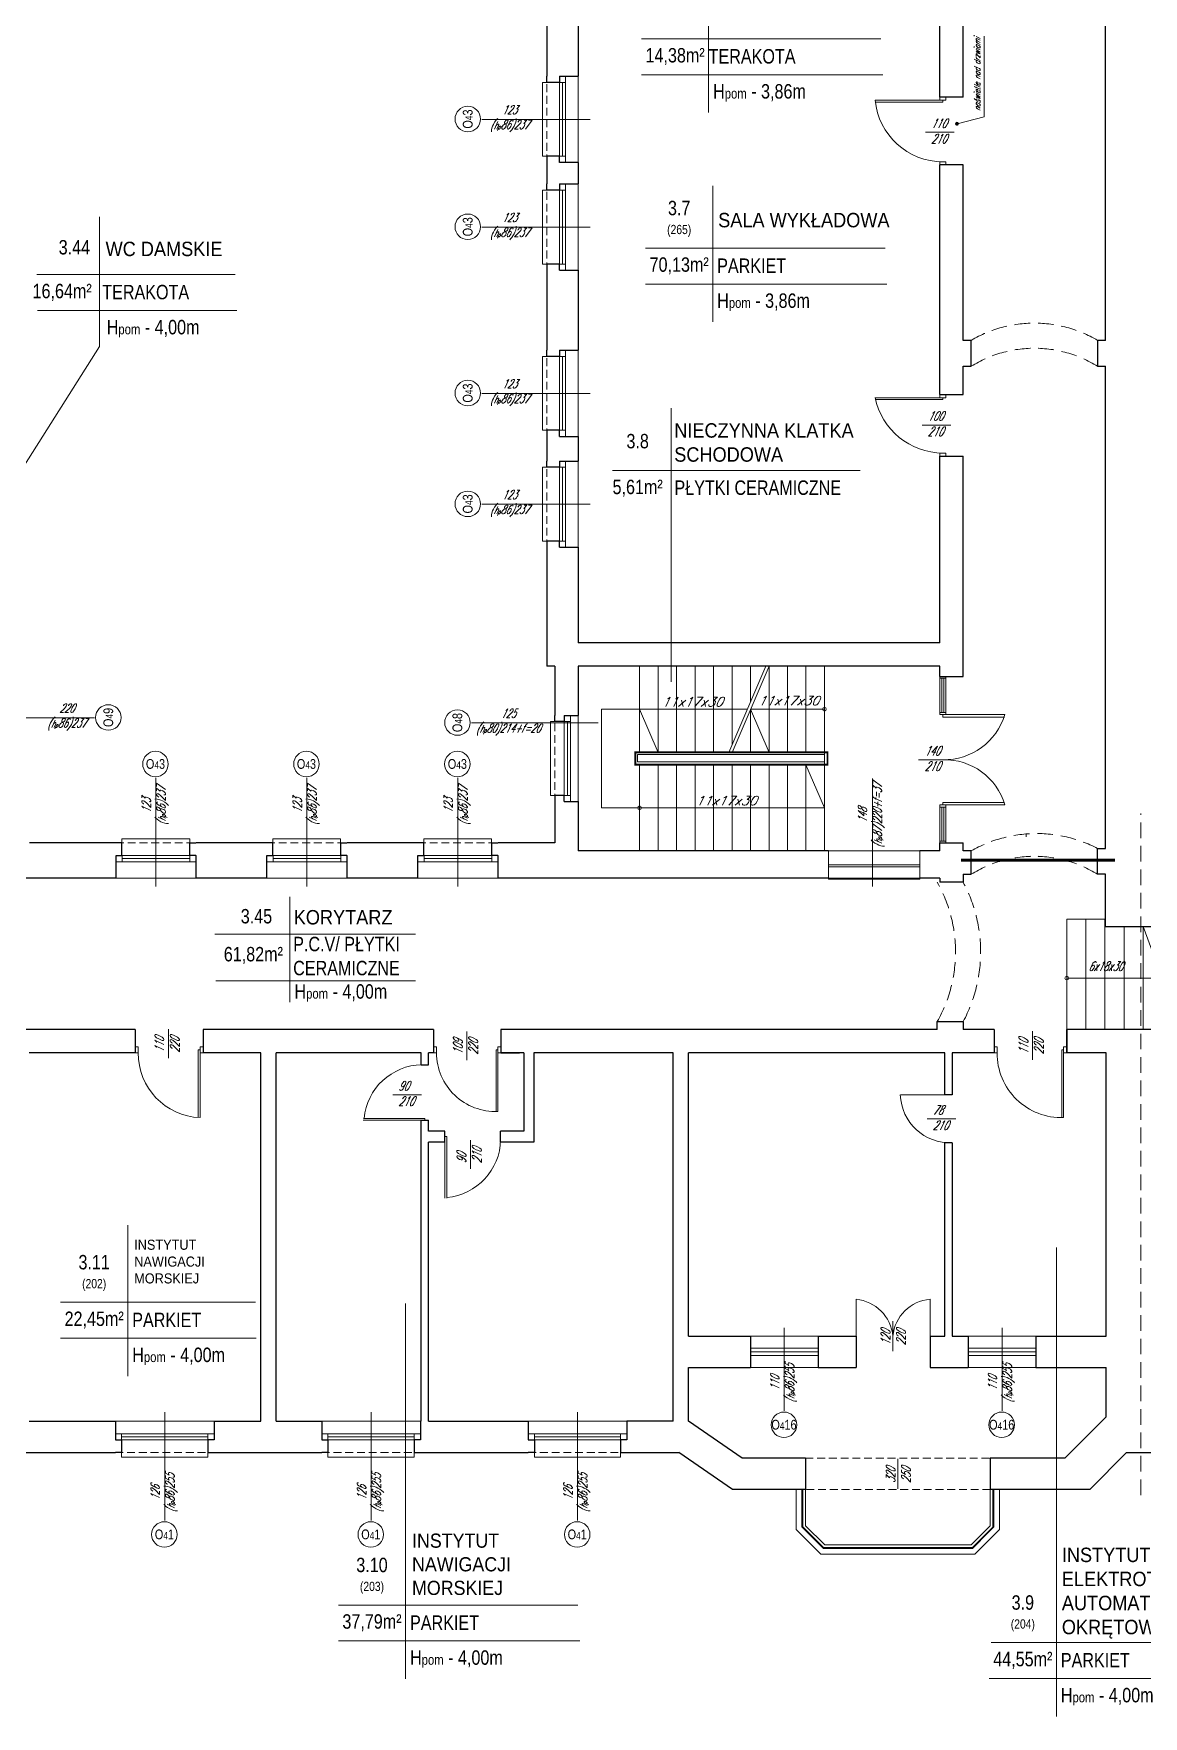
# Model space of a CAD drawing. Header units: millimetres. Extents: x -18485 to 40303, y -22087 to 35064.
# Drawn here: x 5818 to 7619, y -3193 to -460 of the extents above; entities that cross this region are included whole.
import ezdxf

# ---------------------------------------------------------------- set-up
doc = ezdxf.new("R2010")
doc.units = ezdxf.units.MM
doc.linetypes.add('ACAD_ISO12W100', pattern=[21, 12, -3, 0, -3, 0, -3])
doc.linetypes.add('DASHED', pattern=[19.05, 12.7, -6.35])
for name, color, linetype, lineweight in [('01 parter - ściany', 2, 'Continuous', 25), ('03-01_okna', 5, 'Continuous', 15), ('03-02_schody', 6, 'Continuous', 5), ('03_drzwi', 1, 'Continuous', 0), ('04-1_widok', 251, 'Continuous', 5), ('04-2_nad', 251, 'DASHED', 5), ('05-03_opis', 10, 'Continuous', 5)]:
    doc.layers.add(name, color=color, linetype=linetype, lineweight=lineweight)
doc.styles.add('ariel', font='arial.ttf', dxfattribs={"width": 0.8})
doc.styles.add('ariel_wym', font='simplex.shx', dxfattribs={"width": 0.65, "oblique": 25})

msp = doc.modelspace()

# ---------------------------------------------------------------- hatches: boundary and pattern name
at = {"layer": '03_drzwi'}
msp.add_hatch(color=256, dxfattribs=at).paths.add_polyline_path([(7319.9, -606.5, 1), (7313.7, -606.5, 1)])

# ---------------------------------------------------------------- linework, layer by layer
at = {"layer": '01 parter - ściany'}
for p, q in [((7557.9, -958.4), (7557.9, 0.5)), ((7326.9, -563.4), (7326.9, -203.4)), ((7288.9, -563.4), (7288.9, -253.4)), ((6650.9, -409.4), (6650.9, -529.4)), ((6701.9, -409.4), (6701.9, -513.4)), ((6701.9, -513.4), (6701.9, -529.4)), ((6671.4, -529.4), (6701.9, -529.4)), ((7326.9, -563.4), (7288.9, -563.4)), ((6650.9, -669.4), (6650.9, -704.4)), ((6701.9, -669.4), (6671.4, -669.4)), ((6701.9, -669.4), (6701.9, -704.4)), ((7288.9, -1046.4), (7288.9, -673.4)), ((7326.9, -673.4), (7288.9, -673.4)), ((7326.9, -958.4), (7326.9, -673.4)), ((6671.4, -704.4), (6701.9, -704.4)), ((6650.9, -844.4), (6650.9, -974.4)), ((6671.4, -844.4), (6701.9, -844.4)), ((6701.9, -844.4), (6701.9, -974.4)), ((6671.4, -974.4), (6701.9, -974.4)), ((7339.9, -958.4), (7326.9, -958.4)), ((7339.9, -1000.4), (7339.9, -958.4)), ((7557.9, -958.4), (7544.9, -958.4)), ((7544.9, -958.4), (7544.9, -1000.4)), ((7326.9, -1046.4), (7326.9, -1000.4)), ((7326.9, -1000.4), (7339.9, -1000.4)), ((7544.9, -1000.4), (7557.9, -1000.4)), ((7557.9, -1783.4), (7557.9, -1000.4)), ((7288.9, -1046.4), (7326.9, -1046.4)), ((6650.9, -1114.4), (6650.9, -1154.4)), ((6671.4, -1114.4), (6701.9, -1114.4)), ((6701.9, -1114.4), (6701.9, -1154.4)), ((7288.9, -1449.4), (7288.9, -1146.4)), ((7288.9, -1146.4), (7326.9, -1146.4)), ((7326.9, -1504.4), (7326.9, -1146.4)), ((6671.4, -1154.4), (6701.9, -1154.4)), ((6650.9, -1294.4), (6650.9, -1449.4)), ((6671.4, -1294.4), (6701.9, -1294.4)), ((6701.9, -1294.4), (6701.9, -1449.4)), ((6650.9, -1449.4), (6650.9, -1487.4)), ((7288.9, -1449.4), (6701.9, -1449.4)), ((6663.9, -1487.4), (6650.9, -1487.4)), ((6663.9, -1487.4), (6663.9, -1567.4)), ((7288.9, -1487.4), (6701.9, -1487.4)), ((6701.9, -1487.4), (6701.9, -1567.4)), ((7288.9, -1504.4), (7288.9, -1487.4)), ((7288.9, -1504.4), (7326.9, -1504.4)), ((7288.9, -1504.4), (7298.9, -1504.4)), ((6679.4, -1567.4), (6701.9, -1567.4)), ((6663.9, -1707.4), (6663.9, -1774.4)), ((6679.4, -1707.4), (6701.9, -1707.4)), ((6701.9, -1707.4), (6701.9, -1787.4)), ((5951.9, -1774.4), (5811.3, -1774.4)), ((6196.9, -1774.4), (6081.9, -1774.4)), ((6441.9, -1774.4), (6326.9, -1774.4)), ((6663.9, -1774.4), (6571.9, -1774.4)), ((7288.9, -1787.4), (7288.9, -1774.4)), ((7288.9, -1774.4), (7326.9, -1774.4)), ((7326.9, -1787.4), (7326.9, -1774.4)), ((5951.9, -1831.4), (5951.9, -1794.9)), ((6081.9, -1825.4), (6081.9, -1794.9)), ((6081.9, -1825.4), (6081.9, -1794.9)), ((6081.9, -1831.4), (6081.9, -1794.9)), ((6196.9, -1831.4), (6196.9, -1794.9)), ((6326.9, -1825.4), (6326.9, -1794.9)), ((6326.9, -1831.4), (6326.9, -1794.9)), ((6441.9, -1831.4), (6441.9, -1794.9)), ((6571.9, -1831.4), (6571.9, -1794.9)), ((7108.5, -1787.4), (6701.9, -1787.4)), ((7288.9, -1787.4), (7256.6, -1787.4)), ((7339.9, -1787.4), (7326.9, -1787.4)), ((7339.9, -1825.4), (7339.9, -1787.4)), ((7544.9, -1825.4), (7544.9, -1783.4)), ((7544.9, -1783.4), (7557.9, -1783.4)), ((7326.9, -1825.4), (7339.9, -1825.4)), ((7326.9, -1825.4), (7326.9, -1838.4)), ((7557.9, -1825.4), (7544.9, -1825.4)), ((7557.9, -1910.4), (7557.9, -1825.4)), ((5951.9, -1831.4), (5760.2, -1831.4)), ((6196.9, -1831.4), (6081.9, -1831.4)), ((6441.9, -1831.4), (6326.9, -1831.4)), ((6701.8, -1831.4), (6571.9, -1831.4)), ((7108.5, -1831.4), (6701.8, -1831.4)), ((7288.9, -1831.4), (7256.6, -1831.4)), ((7288.9, -1831.4), (7288.9, -1838.4)), ((7326.9, -1838.4), (7288.9, -1838.4)), ((7557.9, -1910.4), (7665.9, -1910.4)), ((7284.9, -2077.4), (7284.9, -2064.4)), ((7284.9, -2064.4), (7326.9, -2064.4)), ((7326.9, -2064.4), (7326.9, -2077.4)), ((5982.8, -2077.4), (5709.2, -2077.4)), ((5982.8, -2077.4), (5982.8, -2115.4)), ((6467.1, -2077.4), (6093.3, -2077.4)), ((6093.3, -2077.4), (6093.3, -2115.4)), ((6467.1, -2077.4), (6467.1, -2115.4)), ((7284.9, -2077.4), (6576.7, -2077.4)), ((6576.7, -2077.4), (6576.7, -2115.4)), ((7376.9, -2077.4), (7326.9, -2077.4)), ((7376.9, -2077.4), (7376.9, -2115.4)), ((7618.9, -2077.4), (7494.9, -2077.4)), ((7494.9, -2077.4), (7494.9, -2115.4)), ((7665.9, -2077.4), (7494.9, -2077.4)), ((7494.9, -2115.4), (7494.9, -2077.4)), ((5982.8, -2115.4), (5810.9, -2115.4)), ((6186.9, -2115.4), (6093.3, -2115.4)), ((6186.9, -2713.4), (6186.9, -2115.1)), ((6446.9, -2115.4), (6211.9, -2115.4)), ((6211.9, -2713.4), (6211.9, -2115.4)), ((6446.9, -2134.7), (6446.9, -2115.4)), ((6467.1, -2115.4), (6458.9, -2115.4)), ((6458.9, -2134.7), (6458.9, -2115.4)), ((6613.9, -2115.4), (6576.7, -2115.4)), ((6576.7, -2115.4), (6606.7, -2115.4)), ((6613.9, -2115.4), (6613.9, -2242.4)), ((6855.9, -2115.4), (6629.8, -2115.4)), ((6629.8, -2115.4), (6629.8, -2260.4)), ((6855.9, -2713.4), (6855.9, -2115.4)), ((6880.9, -2575.4), (6880.9, -2115.4)), ((7296.9, -2115.4), (6880.9, -2115.4)), ((7296.9, -2183.4), (7296.9, -2115.4)), ((7376.9, -2115.4), (7308.9, -2115.4)), ((7308.9, -2115.4), (7308.9, -2183.4)), ((7558.9, -2115.4), (7494.9, -2115.4)), ((7558.9, -2115.4), (7494.9, -2115.4)), ((7558.9, -2575.4), (7558.9, -2115.4)), ((6446.9, -2134.7), (6458.9, -2134.7)), ((7308.9, -2183.4), (7296.9, -2183.4)), ((6446.9, -2713.4), (6446.9, -2224.9)), ((6446.9, -2224.9), (6458.9, -2224.9)), ((6458.9, -2242.4), (6458.9, -2224.9)), ((6485.8, -2242.4), (6458.9, -2242.4)), ((6458.9, -2713.4), (6458.9, -2260.4)), ((6485.8, -2260.4), (6458.9, -2260.4)), ((6485.8, -2260.4), (6485.8, -2242.4)), ((6613.9, -2242.4), (6575.8, -2242.4)), ((6575.8, -2260.4), (6575.8, -2242.4)), ((6629.8, -2260.4), (6575.8, -2260.4)), ((7296.9, -2575.4), (7296.9, -2261.4)), ((7308.9, -2261.4), (7296.9, -2261.4)), ((7308.9, -2261.4), (7308.9, -2575.4)), ((6880.9, -2575.4), (6981.5, -2575.4)), ((6981.5, -2575.4), (6981.5, -2626.4)), ((7091.5, -2575.4), (7153.2, -2575.4)), ((7091.5, -2575.4), (7091.5, -2626.4)), ((7153.2, -2575.4), (7153.2, -2626.4)), ((7273.2, -2575.4), (7296.9, -2575.4)), ((7273.2, -2575.4), (7273.2, -2626.4)), ((7308.9, -2575.4), (7334.9, -2575.4)), ((7334.9, -2575.4), (7334.9, -2626.4)), ((7444.9, -2575.4), (7558.9, -2575.4)), ((7444.9, -2575.4), (7444.9, -2626.4)), ((6880.9, -2713.4), (6880.9, -2626.4)), ((6880.9, -2626.4), (6981.5, -2626.4)), ((7091.5, -2626.4), (7153.2, -2626.4)), ((7273.2, -2626.4), (7334.9, -2626.4)), ((7444.9, -2626.4), (7558.9, -2626.4)), ((7558.9, -2706.6), (7558.9, -2626.4)), ((5810.9, -2713.4), (5950.9, -2713.4)), ((5950.9, -2713.4), (5950.9, -2743.9)), ((6110.9, -2713.4), (6186.9, -2713.4)), ((6110.9, -2713.4), (6110.9, -2743.9)), ((6211.9, -2713.4), (6285.9, -2713.4)), ((6285.9, -2713.4), (6285.9, -2743.9)), ((6445.9, -2713.4), (6446.9, -2713.4)), ((6445.9, -2713.4), (6445.9, -2743.9)), ((6458.9, -2713.4), (6620.9, -2713.4)), ((6620.9, -2713.4), (6620.9, -2743.9)), ((6855.9, -2713.4), (6780.9, -2713.4)), ((6780.9, -2713.4), (6780.9, -2743.9)), ((6968.1, -2773.4), (6880.9, -2713.4)), ((7492.1, -2773.4), (7558.9, -2706.6)), ((5950.9, -2743.9), (5960.9, -2743.9)), ((5960.9, -2743.9), (5960.9, -2764.4)), ((6110.9, -2743.9), (6100.9, -2743.9)), ((6100.9, -2743.9), (6100.9, -2764.4)), ((6285.9, -2743.9), (6295.9, -2743.9)), ((6295.9, -2743.9), (6295.9, -2764.4)), ((6445.9, -2743.9), (6435.9, -2743.9)), ((6435.9, -2743.9), (6435.9, -2764.4)), ((6620.9, -2743.9), (6630.9, -2743.9)), ((6630.9, -2743.9), (6630.9, -2764.4)), ((6780.9, -2743.9), (6770.9, -2743.9)), ((6770.9, -2743.9), (6770.9, -2764.4)), ((5775.9, -2764.4), (5950.9, -2764.4)), ((5960.9, -2764.4), (5950.9, -2764.4)), ((6100.9, -2764.4), (6110.9, -2764.4)), ((6110.9, -2764.4), (6285.9, -2764.4)), ((6295.9, -2764.4), (6285.9, -2764.4)), ((6435.9, -2764.4), (6445.9, -2764.4)), ((6445.9, -2764.4), (6620.9, -2764.4)), ((6630.9, -2764.4), (6620.9, -2764.4)), ((6770.9, -2764.4), (6780.9, -2764.4)), ((6780.9, -2764.4), (6865.1, -2764.4)), ((6952.3, -2824.4), (6865.1, -2764.4)), ((7070.9, -2773.4), (6968.1, -2773.4)), ((7070.9, -2773.4), (7070.9, -2824.4)), ((7492.1, -2773.4), (7370.9, -2773.4)), ((7370.9, -2773.4), (7370.9, -2824.4)), ((7532.2, -2824.4), (7592.2, -2764.4)), ((7592.2, -2764.4), (7657.7, -2764.4)), ((7070.9, -2824.4), (6952.3, -2824.4)), ((7532.2, -2824.4), (7370.9, -2824.4))]:
    msp.add_line(p, q, dxfattribs=at)
for points in [[(6671.4, -529.4), (6671.4, -539.4), (6650.9, -539.4), (6650.9, -529.4)], [(6671.4, -669.4), (6671.4, -659.4), (6650.9, -659.4), (6650.9, -669.4)], [(6671.4, -704.4), (6671.4, -714.4), (6650.9, -714.4), (6650.9, -704.4)], [(6671.4, -844.4), (6671.4, -834.4), (6650.9, -834.4), (6650.9, -844.4)], [(6671.4, -974.4), (6671.4, -984.4), (6650.9, -984.4), (6650.9, -974.4)], [(6671.4, -1114.4), (6671.4, -1104.4), (6650.9, -1104.4), (6650.9, -1114.4)], [(6671.4, -1154.4), (6671.4, -1164.4), (6650.9, -1164.4), (6650.9, -1154.4)], [(6671.4, -1294.4), (6671.4, -1284.4), (6650.9, -1284.4), (6650.9, -1294.4)], [(6679.4, -1567.4), (6679.4, -1577.4), (6663.9, -1577.4), (6663.9, -1567.4)], [(6679.4, -1707.4), (6679.4, -1697.4), (6663.9, -1697.4), (6663.9, -1707.4)], [(5951.9, -1794.9), (5961.5, -1794.9), (5961.5, -1774.4), (5951.9, -1774.4)], [(6081.5, -1794.9), (6071.9, -1794.9), (6071.9, -1774.4), (6081.5, -1774.4)], [(6196.9, -1794.9), (6206.5, -1794.9), (6206.5, -1774.4), (6196.9, -1774.4)], [(6326.5, -1794.9), (6316.9, -1794.9), (6316.9, -1774.4), (6326.5, -1774.4)], [(6441.9, -1794.9), (6451.5, -1794.9), (6451.5, -1774.4), (6441.9, -1774.4)], [(6571.5, -1794.9), (6561.9, -1794.9), (6561.9, -1774.4), (6571.5, -1774.4)]]:
    msp.add_lwpolyline(points, dxfattribs=at)
at = {"layer": '03-01_okna', "linetype": 'DASHED'}
for p, q in [((6650.9, -669.4), (6650.9, -529.4)), ((6650.9, -844.4), (6650.9, -704.4)), ((6650.9, -1114.4), (6650.9, -974.4)), ((6650.9, -1294.4), (6650.9, -1154.4)), ((6663.9, -1707.4), (6663.9, -1567.4)), ((5951.9, -1774.4), (6081.9, -1774.4)), ((6196.9, -1774.4), (6326.9, -1774.4)), ((6441.9, -1774.4), (6571.9, -1774.4)), ((5950.9, -2764.4), (6110.9, -2764.4)), ((6285.9, -2764.4), (6445.9, -2764.4)), ((6620.9, -2764.4), (6780.9, -2764.4))]:
    msp.add_line(p, q, dxfattribs=at)
at = {"layer": '03-01_okna', "linetype": 'Continuous', "lineweight": 0}
for p, q in [((6671.4, -669.4), (6671.4, -529.4)), ((6681.4, -539.4), (6671.4, -539.4)), ((6676.4, -659.4), (6676.4, -539.4)), ((6681.4, -669.4), (6681.4, -529.4)), ((6681.4, -529.4), (6681.4, -539.4)), ((6681.4, -659.4), (6671.4, -659.4)), ((6681.4, -669.4), (6681.4, -659.4)), ((6671.4, -844.4), (6671.4, -704.4)), ((6681.4, -844.4), (6681.4, -704.4)), ((6681.4, -704.4), (6681.4, -714.4)), ((6681.4, -714.4), (6671.4, -714.4)), ((6676.4, -834.4), (6676.4, -714.4)), ((6681.4, -834.4), (6671.4, -834.4)), ((6681.4, -844.4), (6681.4, -834.4)), ((6671.4, -1114.4), (6671.4, -974.4)), ((6681.4, -1114.4), (6681.4, -974.4)), ((6681.4, -974.4), (6681.4, -984.4)), ((6681.4, -984.4), (6671.4, -984.4)), ((6676.4, -1104.4), (6676.4, -984.4)), ((6681.4, -1104.4), (6671.4, -1104.4)), ((6681.4, -1114.4), (6681.4, -1104.4)), ((6671.4, -1294.4), (6671.4, -1154.4)), ((6681.4, -1164.4), (6671.4, -1164.4)), ((6676.4, -1284.4), (6676.4, -1164.4)), ((6681.4, -1294.4), (6681.4, -1154.4)), ((6681.4, -1154.4), (6681.4, -1164.4)), ((6681.4, -1284.4), (6671.4, -1284.4)), ((6681.4, -1294.4), (6681.4, -1284.4)), ((6679.4, -1707.4), (6679.4, -1567.4)), ((6689.4, -1577.4), (6679.4, -1577.4)), ((6684.4, -1697.4), (6684.4, -1577.4)), ((6689.4, -1707.4), (6689.4, -1567.4)), ((6689.4, -1567.4), (6689.4, -1577.4)), ((6689.4, -1697.4), (6679.4, -1697.4)), ((6689.4, -1707.4), (6689.4, -1697.4)), ((5951.9, -1794.9), (6081.9, -1794.9)), ((5961.9, -1804.9), (5961.9, -1794.9)), ((5961.9, -1799.9), (6071.9, -1799.9)), ((6071.9, -1804.9), (6071.9, -1794.9)), ((6196.9, -1794.9), (6326.9, -1794.9)), ((6206.9, -1804.9), (6206.9, -1794.9)), ((6206.9, -1799.9), (6316.9, -1799.9)), ((6316.9, -1804.9), (6316.9, -1794.9)), ((6441.9, -1794.9), (6571.9, -1794.9)), ((6451.9, -1804.9), (6451.9, -1794.9)), ((6451.9, -1799.9), (6561.9, -1799.9)), ((6561.9, -1804.9), (6561.9, -1794.9)), ((7108.5, -1833.5), (7108.5, -1787.4)), ((7256.6, -1833.5), (7256.6, -1787.4)), ((5951.9, -1804.9), (6081.9, -1804.9)), ((6196.9, -1804.9), (6326.9, -1804.9)), ((6441.9, -1804.9), (6571.9, -1804.9)), ((7108.5, -1809.8), (7256.6, -1809.8)), ((7108.5, -1831.4), (7108.5, -1817.4)), ((7108.7, -1813.4), (7256.6, -1813.4)), ((7256.6, -1831.4), (7256.6, -1817.4)), ((7108.4, -1833.5), (7256.6, -1833.5)), ((6981.5, -2575.4), (7091.5, -2575.4)), ((6981.5, -2594.9), (7091.5, -2594.9)), ((7334.9, -2575.4), (7444.9, -2575.4)), ((7334.9, -2594.9), (7444.9, -2594.9)), ((6981.5, -2600.9), (7091.5, -2600.9)), ((6981.5, -2606.9), (7091.5, -2606.9)), ((7334.9, -2600.9), (7444.9, -2600.9)), ((7334.9, -2606.9), (7444.9, -2606.9)), ((6981.5, -2626.4), (7091.5, -2626.4)), ((7334.9, -2626.4), (7444.9, -2626.4)), ((5950.9, -2733.9), (6110.9, -2733.9)), ((5950.9, -2743.9), (6110.9, -2743.9)), ((5960.9, -2733.9), (5960.9, -2743.9)), ((5960.9, -2738.9), (6100.9, -2738.9)), ((6100.9, -2733.9), (6100.9, -2743.9)), ((6285.9, -2733.9), (6445.9, -2733.9)), ((6285.9, -2743.9), (6445.9, -2743.9)), ((6295.9, -2733.9), (6295.9, -2743.9)), ((6295.9, -2738.9), (6435.9, -2738.9)), ((6435.9, -2733.9), (6435.9, -2743.9)), ((6620.9, -2733.9), (6780.9, -2733.9)), ((6620.9, -2743.9), (6780.9, -2743.9)), ((6630.9, -2733.9), (6630.9, -2743.9)), ((6630.9, -2738.9), (6770.9, -2738.9)), ((6770.9, -2733.9), (6770.9, -2743.9))]:
    msp.add_line(p, q, dxfattribs=at)
for points in [[(6650.9, -539.4), (6644.2, -539.4), (6644.2, -659.4), (6650.9, -659.4)], [(6650.9, -714.4), (6644.2, -714.4), (6644.2, -834.4), (6650.9, -834.4)], [(6650.9, -984.4), (6644.2, -984.4), (6644.2, -1104.4), (6650.9, -1104.4)], [(6650.9, -1164.4), (6644.2, -1164.4), (6644.2, -1284.4), (6650.9, -1284.4)], [(6663.9, -1577.4), (6657.2, -1577.4), (6657.2, -1697.4), (6663.9, -1697.4)], [(6071.4, -1774.4), (6071.4, -1767.6), (5961.5, -1767.6), (5961.5, -1774.4)], [(6316.4, -1774.4), (6316.4, -1767.6), (6206.5, -1767.6), (6206.5, -1774.4)], [(6561.4, -1774.4), (6561.4, -1767.6), (6451.5, -1767.6), (6451.5, -1774.4)], [(6100.9, -2764.4), (6100.9, -2772), (5960.9, -2772), (5960.9, -2764.4)], [(6435.9, -2764.4), (6435.9, -2772), (6295.9, -2772), (6295.9, -2764.4)], [(6770.9, -2764.4), (6770.9, -2772), (6630.9, -2772), (6630.9, -2764.4)]]:
    msp.add_lwpolyline(points, dxfattribs=at)
at = {"layer": '03-02_schody'}
for p, q in [((6801.7, -1627.4), (6801.7, -1487.4)), ((6831.7, -1487.4), (6831.7, -1627.4)), ((6861.7, -1487.4), (6861.7, -1627.4)), ((6891.7, -1487.4), (6891.7, -1627.4)), ((6921.7, -1487.4), (6921.7, -1627.4)), ((6946.3, -1627.4), (7006.3, -1487.4)), ((6951.7, -1487.4), (6951.7, -1614.7)), ((6951.7, -1627.4), (7011.7, -1487.4)), ((6981.7, -1487.4), (6981.7, -1544.7)), ((7011.7, -1487.4), (7011.7, -1627.4)), ((7041.7, -1487.4), (7041.7, -1627.4)), ((7071.7, -1487.4), (7071.7, -1627.4)), ((7101.7, -1487.4), (7101.7, -1627.4)), ((6739.6, -1557.4), (6976.3, -1557.4)), ((6739.6, -1557.4), (6739.6, -1717.4)), ((6801.7, -1557.4), (6831.7, -1627.4)), ((6981.7, -1557.4), (7101.7, -1557.4)), ((6981.7, -1557.4), (6981.7, -1627.4)), ((6981.7, -1557.4), (7011.7, -1627.4)), ((6798.1, -1630.9), (7101.7, -1630.9)), ((6798.1, -1630.9), (6798.1, -1642.9)), ((7101.7, -1647.4), (7101.7, -1627.4)), ((6798.1, -1642.9), (7101.7, -1642.9)), ((6801.7, -1647.4), (6801.7, -1787.4)), ((6831.7, -1647.4), (6831.7, -1787.4)), ((6861.7, -1647.4), (6861.7, -1787.4)), ((6891.7, -1647.4), (6891.7, -1787.4)), ((6921.7, -1647.4), (6921.7, -1787.4)), ((6951.7, -1647.4), (6951.7, -1787.4)), ((6981.7, -1647.4), (6981.7, -1787.4)), ((7011.7, -1647.4), (7011.7, -1787.4)), ((7041.7, -1647.4), (7041.7, -1787.4)), ((7071.7, -1647.4), (7071.7, -1787.4)), ((7101.7, -1717.4), (7071.7, -1647.4)), ((7101.7, -1647.4), (7101.7, -1787.4)), ((6739.6, -1717.4), (7101.7, -1717.4)), ((7556.9, -1898.4), (7494.9, -1898.4)), ((7494.9, -1898.4), (7494.9, -2115.4)), ((7525.9, -1898.4), (7525.9, -2077.4)), ((7556.9, -1898.4), (7556.9, -2077.4)), ((7556.9, -1910.4), (7618.9, -1910.4)), ((7587.9, -1910.4), (7587.9, -2077.4)), ((7618.9, -1910.4), (7618.9, -2077.4)), ((7649.9, -1993.9), (7618.9, -1910.4)), ((7649.9, -1993.9), (7494.9, -1993.9))]:
    msp.add_line(p, q, dxfattribs=at)
at = {"layer": '03-02_schody', "const_width": 3}
msp.add_lwpolyline([(7106.7, -1627.4), (6794.8, -1627.4), (6794.8, -1647.4), (7106.7, -1647.4)], close=True, dxfattribs=at)
at = {"layer": '03-02_schody'}
for centre in [(7101.7, -1557.4), (6801.7, -1717.4), (7494.9, -1993.9)]:
    msp.add_circle(centre, 3, dxfattribs=at)
at = {"layer": '03_drzwi'}
for p, q in [((7361, -595.5), (7361, -464.6)), ((7293.9, -568.4), (7183.9, -568.4)), ((7293.9, -571.4), (7184.2, -571.3)), ((7288.9, -568.4), (7288.9, -563.4)), ((7298.9, -568.4), (7288.9, -568.4)), ((7293.9, -571.4), (7293.9, -568.4)), ((7298.9, -563.4), (7298.9, -568.4)), ((7317.3, -606.8), (7361, -595.5)), ((7265.7, -620.5), (7312.3, -620.5)), ((7288.9, -673.4), (7288.9, -668.4)), ((7288.9, -668.4), (7298.9, -668.4)), ((7298.9, -668.4), (7298.9, -673.4)), ((7288.9, -1041.4), (7288.9, -1036.4)), ((7293.9, -1051.4), (7183.9, -1051.4)), ((7293.9, -1054.4), (7184.2, -1054.3)), ((7288.9, -1046.4), (7288.9, -1051.4)), ((7298.9, -1051.4), (7288.9, -1051.4)), ((7293.9, -1054.4), (7293.9, -1051.4)), ((7298.9, -1046.4), (7298.9, -1051.4)), ((7260.2, -1095.8), (7306.8, -1095.8)), ((7288.9, -1146.4), (7288.9, -1141.4)), ((7288.9, -1141.4), (7298.9, -1141.4)), ((7298.9, -1141.4), (7298.9, -1146.4)), ((7288.9, -1504.4), (7288.9, -1514.4)), ((7298.9, -1507.1), (7288.9, -1507.1)), ((7288.9, -1514.4), (7288.9, -1566)), ((7292.1, -1507.1), (7292.1, -1562.7)), ((7295.2, -1507.1), (7295.2, -1562.7)), ((7298.9, -1514.4), (7298.9, -1504.4)), ((7298.9, -1514.4), (7298.9, -1566)), ((7298.9, -1562.7), (7288.9, -1562.7)), ((7288.9, -1566), (7298.9, -1566)), ((7298.9, -1566), (7288.9, -1566)), ((7293.9, -1570), (7293.9, -1566)), ((7293.9, -1566), (7394.5, -1566)), ((7293.9, -1570), (7393.9, -1570)), ((7254.2, -1639.4), (7297.5, -1639.4)), ((7288.9, -1712.8), (7298.9, -1712.8)), ((7288.9, -1764.4), (7288.9, -1712.8)), ((7298.9, -1712.8), (7288.9, -1712.8)), ((7298.9, -1716.1), (7288.9, -1716.1)), ((7292.1, -1771.7), (7292.1, -1716.1)), ((7293.9, -1708.8), (7293.9, -1712.8)), ((7293.9, -1708.8), (7393.9, -1708.8)), ((7293.9, -1712.8), (7394.5, -1712.8)), ((7295.2, -1771.7), (7295.2, -1716.1)), ((7298.9, -1764.4), (7298.9, -1712.8)), ((7288.9, -1774.4), (7288.9, -1764.4)), ((7298.9, -1771.7), (7288.9, -1771.7)), ((7298.9, -1764.4), (7298.9, -1774.4)), ((7428.9, -1764.4), (7428.9, -1760.4)), ((7108.5, -1787.4), (7256.6, -1787.4)), ((7108.4, -1831.4), (7256.5, -1831.4)), ((6036.9, -2123.7), (6036.9, -2077.1)), ((6521.3, -2127.3), (6521.3, -2080.7)), ((7439.2, -2126.8), (7439.2, -2080.2)), ((5987.8, -2105.4), (5982.8, -2105.4)), ((5982.8, -2115.4), (5987.8, -2115.4)), ((5987.8, -2115.4), (5987.8, -2105.4)), ((6085.2, -2110.4), (6085.3, -2220.1)), ((6085.2, -2110.4), (6088.2, -2110.4)), ((6093.2, -2105.4), (6088.2, -2105.4)), ((6088.2, -2105.4), (6088.2, -2115.4)), ((6088.2, -2110.4), (6088.2, -2220.4)), ((6088.2, -2115.4), (6093.2, -2115.4)), ((6472.1, -2105.4), (6467.1, -2105.4)), ((6467.1, -2115.4), (6472.1, -2115.4)), ((6472.1, -2115.4), (6472.1, -2105.4)), ((6568.6, -2110.4), (6568.7, -2210.5)), ((6568.6, -2110.4), (6571.6, -2110.4)), ((6576.6, -2105.4), (6571.6, -2105.4)), ((6571.6, -2105.4), (6571.6, -2115.4)), ((6571.6, -2110.4), (6571.6, -2210.4)), ((6571.6, -2115.4), (6576.6, -2115.4)), ((7381.9, -2105.4), (7376.9, -2105.4)), ((7376.9, -2115.4), (7381.9, -2115.4)), ((7381.9, -2115.4), (7381.9, -2105.4)), ((7486.8, -2110.4), (7486.9, -2220.1)), ((7486.8, -2110.4), (7489.8, -2110.4)), ((7494.8, -2105.4), (7489.8, -2105.4)), ((7489.8, -2105.4), (7489.8, -2115.4)), ((7489.8, -2110.4), (7489.8, -2220.4)), ((7489.8, -2115.4), (7494.8, -2115.4)), ((6401.2, -2183.5), (6447.8, -2183.5)), ((7302.9, -2183.4), (7224.9, -2183.4)), ((6453.3, -2224.9), (6353.2, -2224.9)), ((6453.3, -2221.9), (6353.3, -2221.9)), ((6453.3, -2221.9), (6453.3, -2224.9)), ((7268.4, -2222.7), (7315, -2222.7)), ((6485.8, -2251.4), (6485.8, -2351.5)), ((6485.8, -2251.4), (6488.8, -2251.4)), ((6488.8, -2251.4), (6488.8, -2351.4)), ((6527.1, -2303.5), (6527.1, -2256.9)), ((7153.2, -2575.4), (7153.2, -2515.4)), ((7273.2, -2575.4), (7273.2, -2515.4)), ((7212.8, -2599.9), (7212.8, -2550.9)), ((7220.9, -2823.4), (7220.9, -2774.4))]:
    msp.add_line(p, q, dxfattribs=at)
for centre, radius, start, end in [((7294.1, -557.6), 110.7, 185.5697, 269.8829), ((7294.6, -1028.3), 113.1, 191.7736, 269.6476), ((7295.7, -1536.2), 103.2, 269.0158, 343.2028), ((7296.4, -1741.6), 102.3, 16.4059, 91.3755), ((6092.2, -2116.1), 104.4, 179.6245, 267.8096), ((6567.5, -2115.1), 95.4, 180.2006, 272.4502), ((7486.3, -2116.1), 104.4, 179.6174, 271.9434), ((6450, -2230.5), 95.9, 90.9951, 174.853), ((7305.9, -2180.4), 81.1, 182.1211, 272.1211), ((6480.2, -2254.7), 95.9, 275.147, 359.0049), ((7146.7, -2581.4), 66.3, 5.1908, 84.3879), ((7278.7, -2581.4), 66.2, 94.7796, 174.8023)]:
    msp.add_arc(centre, radius, start, end, dxfattribs=at)
at = {"layer": '04-1_widok'}
for p, q in [((6701.9, -669.4), (6701.9, -529.4)), ((6701.9, -844.4), (6701.9, -704.4)), ((6701.9, -1114.4), (6701.9, -974.4)), ((6701.9, -1294.4), (6701.9, -1154.4)), ((6701.9, -1707.4), (6701.9, -1567.4)), ((6081.8, -1831.4), (5951.8, -1831.4)), ((6326.8, -1831.4), (6196.8, -1831.4)), ((6571.8, -1831.4), (6441.8, -1831.4)), ((6110.9, -2713.4), (5950.9, -2713.4)), ((6445.9, -2713.4), (6285.9, -2713.4)), ((6780.9, -2713.4), (6620.9, -2713.4)), ((7055.9, -2824.4), (7055.9, -2889.4)), ((7070.9, -2824.4), (7070.9, -2883.2)), ((7370.9, -2824.4), (7370.9, -2883.2)), ((7385.9, -2824.4), (7385.9, -2889.4)), ((7055.9, -2889.4), (7095.9, -2929.4)), ((7070.9, -2883.2), (7102.1, -2914.4)), ((7370.9, -2883.2), (7339.7, -2914.4)), ((7385.9, -2889.4), (7345.9, -2929.4)), ((7102.1, -2914.4), (7339.7, -2914.4)), ((7095.9, -2929.4), (7345.9, -2929.4))]:
    msp.add_line(p, q, dxfattribs=at)
at = {"layer": '04-1_widok', "const_width": 3}
msp.add_lwpolyline([(7065.9, -2824.4), (7065.9, -2885.2), (7100.1, -2919.4), (7341.8, -2919.4), (7375.9, -2885.2), (7375.9, -2824.4)], dxfattribs=at)
at = {"layer": '04-2_nad'}
for p, q in [((7070.9, -2773.4), (7370.9, -2773.4)), ((7370.9, -2824.4), (7070.9, -2824.4))]:
    msp.add_line(p, q, dxfattribs=at)
at = {"layer": '04-2_nad', "ltscale": 2}
for centre, radius, start, end in [((7442.4, -1131.8), 201.5, 59.4194, 120.5806), ((7442.4, -1165.4), 194.3, 58.1521, 121.8479), ((7446.1, -1973.8), 214.6, 62.5745, 119.6612), ((7442.4, -1990.4), 194.3, 58.1521, 121.8479), ((7083.2, -1951.4), 231.2, 330.7396, 29.2604), ((7115.2, -1951.4), 240, 331.9121, 28.0879)]:
    msp.add_arc(centre, radius, start, end, dxfattribs=at)
at = {"layer": '05-03_opis'}
for p, q in [((6913.7, -180.2), (6913.7, -588.3)), ((6804.8, -468.6), (7193.4, -468.6)), ((6804.8, -526.9), (7196.6, -526.9)), ((6920.3, -707.4), (6920.3, -928.3)), ((5924.8, -757.6), (5924.8, -968.2)), ((6811.4, -808.5), (7200, -808.5)), ((5823.5, -851.5), (6145.2, -851.5)), ((6811.4, -866.9), (7203.1, -866.9)), ((5824.3, -909.9), (6148.1, -909.9)), ((5924.8, -968.2), (5673.5, -1366.2)), ((6853, -1068.5), (6853, -1512.9)), ((6757.5, -1169.6), (7159.6, -1169.6)), ((6234.2, -1861.9), (6234.2, -2033)), ((6112.5, -1922.6), (6438.2, -1922.6)), ((6113.6, -1998.2), (6438.2, -1998.2)), ((5970.9, -2395.1), (5970.9, -2640.1)), ((7478.1, -2431.5), (7478.1, -3192.8)), ((5862, -2520.4), (6178.4, -2520.4)), ((6421.8, -2522.1), (6421.8, -3131.8)), ((5862, -2578.7), (6179.5, -2578.7)), ((6312.9, -3012), (6701.4, -3012)), ((6312.9, -3070.4), (6704.6, -3070.4)), ((7372.3, -3073), (7757.8, -3073)), ((7369.2, -3131.4), (7760.9, -3131.4))]:
    msp.add_line(p, q, dxfattribs=at)
at = {"layer": '05-03_opis', "lineweight": 0}
for p, q in [((6721.6, -599.4), (6545.5, -599.4)), ((6721.6, -774.4), (6545.5, -774.4)), ((6721.6, -1044.4), (6545.5, -1044.4)), ((6721.6, -1224.4), (6545.5, -1224.4)), ((5740.7, -1571.2), (5916.7, -1571.2)), ((6734.6, -1579.5), (6528.7, -1579.5)), ((6016.4, -1845), (6016.4, -1669)), ((6261.4, -1845), (6261.4, -1669)), ((6506.4, -1845), (6506.4, -1669)), ((7179.8, -1845), (7179.8, -1669.7)), ((7036.5, -2561.7), (7036.5, -2696.6)), ((7389.9, -2561.7), (7389.9, -2696.6)), ((6030.9, -2698.7), (6030.9, -2874.7)), ((6365.9, -2698.7), (6365.9, -2874.7)), ((6700.9, -2698.7), (6700.9, -2874.7))]:
    msp.add_line(p, q, dxfattribs=at)
at = {"layer": '05-03_opis', "linetype": 'DASHED', "ltscale": 2}
msp.add_line((7615.1, -2833.5), (7615.1, -1726.5), dxfattribs=at)
at = {"layer": '05-03_opis', "linetype": 'ACAD_ISO12W100', "ltscale": 5, "const_width": 5}
msp.add_lwpolyline([(7323.1, -1802.6), (7573.4, -1802.6)], dxfattribs=at)
at = {"layer": '05-03_opis', "lineweight": 0}
for centre in [(6522.8, -598.9), (6522.8, -773.9), (6522.8, -1043.9), (6522.8, -1223.9), (5939.4, -1570.7), (6506, -1579), (6015.9, -1646.3), (6260.9, -1646.3), (6505.9, -1646.3), (7036, -2719.3), (7389.4, -2719.3), (6030.4, -2897.4), (6365.4, -2897.4), (6700.4, -2897.4)]:
    msp.add_circle(centre, 20.7, dxfattribs=at)

# ---------------------------------------------------------------- texts
at = {"layer": '03_drzwi', "rotation": 90, "style": 'ariel_wym'}
for s, insert, char_height, width, attachment_point in [('naświetle nad drzwiami', (7344.7, -585.9), 10, 131.796, 1), ('110\\P220', (6054.7, -2114.8), 15, 160.59, 7), ('109\\P220', (6539.2, -2118.4), 15, 160.59, 7), ('110\\P220', (7457.1, -2117.9), 15, 160.59, 7), ('90\\P210', (6545, -2294.6), 15, 160.59, 7), ('120\\P220', (7233.4, -2590.4), 15, 160.59, 7), ('320\\P250', (7241.6, -2813.9), 15, 160.59, 7)]:
    msp.add_mtext(s, dxfattribs=dict(at, insert=insert, char_height=char_height, width=width, attachment_point=attachment_point))
at = {"layer": '03_drzwi', "char_height": 15, "width": 160.59, "attachment_point": 7, "style": 'ariel_wym'}
for s, insert in [('110\\P210', (7274.6, -638.4)), ('100\\P210', (7269.1, -1113.7)), ('140\\P210', (7264.2, -1657.3)), ('90\\P210', (6410.1, -2201.4)), ('78\\P210', (7277.3, -2240.6))]:
    msp.add_mtext(s, dxfattribs=dict(at, insert=insert))
at = {"layer": '05-03_opis', "style": 'ariel'}
for s, insert, char_height, width, attachment_point in [('{\\fArial|b0|i0|c238|p34;14,38m²}', (6859.3, -497.5), 23.423, 108.913, 5), ('{\\fArial|b0|i0|c238|p34;TERAKOTA}', (6913.7, -497.2), 23.423, 322.789, 4), ('{\\fArial|b0|i0|c238|p34; H\\H0.7x;pom\\H1.429x; - 3,86m}', (6913.7, -556.4), 23.423, 322.789, 4), ('{\\fArial|b0|i0|c238|p34;3.7\\P\\H0.6404x;(265)}', (6865.9, -761), 23.423, 108.913, 5), ('\\W0.9;{\\fArial|b0|i0|c238|p34;SALA WYKŁADOWA}', (6929.2, -763.2), 23.423, 356.637, 4), ('{\\fArial|b0|i0|c238|p34;3.44}', (5884.3, -807.3), 23.423, 108.913, 5), ('\\W0.9;{\\fArial|b0|i0|c238|p34;WC DAMSKIE}', (5934.9, -810), 23.423, 356.637, 4), ('{\\fArial|b0|i0|c238|p34;70,13m²}', (6865.9, -837.4), 23.423, 108.913, 5), (' PARKIET', (6920.3, -837.1), 23.42, 322.789, 4), ('{\\fArial|b0|i0|c238|p34;16,64m²}', (5864.4, -880.4), 23.423, 108.913, 5), ('{\\fArial|b0|i0|c238|p34;TERAKOTA}', (5929.5, -880.1), 23.423, 322.789, 4), ('{\\fArial|b0|i0|c238|p34; H\\H0.7x;pom\\H1.429x; - 3,86m}', (6920.3, -896.3), 23.423, 322.789, 4), ('{\\fArial|b0|i0|c238|p34; H\\H0.7x;pom\\H1.429x; - 4,00m}', (5929.5, -939.3), 23.423, 322.789, 4), ('\\W0.9;{\\fArial|b0|i0|c238|p34;NIECZYNNA KLATKA\\PSCHODOWA}', (6857.9, -1124.3), 23.423, 356.637, 4), ('{\\fArial|b0|i0|c238|p34;3.8}', (6798.5, -1122.1), 23.423, 108.913, 5), ('{\\fArial|b0|i0|c238|p34;5,61m²}', (6798.5, -1198.5), 23.423, 108.913, 5), ('{\\fArial|b0|i0|c238|p34;PŁYTKI CERAMICZNE}', (6858.2, -1197.7), 23.423, 322.789, 4), ('{\\fArial|b0|i0|c238|p34;3.45}', (6179.8, -1893.6), 23.423, 108.913, 5), ('\\W0.9;{\\fArial|b0|i0|c238|p34;KORYTARZ}', (6240.3, -1895.3), 23.423, 356.637, 4), ('{\\fArial|b0|i0|c238|p34;P.C.V/ PŁYTKI CERAMICZNE}', (6239.4, -1958.3), 23.423, 322.789, 4), ('{\\fArial|b0|i0|c238|p34;61,82m²}', (6174.8, -1957.2), 23.423, 108.913, 5), ('{\\fArial|b0|i0|c238|p34; H\\H0.7x;pom\\H1.429x; - 4,00m}', (6234.2, -2018.1), 23.423, 322.789, 4), ('\\W0.9;{\\fArial|b0|i0|c238|p34;INSTYTUT \\PNAWIGACJI \\PMORSKIEJ}', (5981.4, -2454.4), 16.396, 249.646, 4), ('{\\fArial|b0|i0|c238|p34;3.11\\P\\H0.6404x;(202)}', (5916.4, -2472.8), 23.423, 108.913, 5), ('{\\fArial|b0|i0|c238|p34;22,45m²}', (5916.4, -2549.3), 23.423, 108.913, 5), (' PARKIET', (5970.9, -2549), 23.42, 322.789, 4), ('{\\fArial|b0|i0|c238|p34; H\\H0.7x;pom\\H1.429x; - 4,00m}', (5970.9, -2608.2), 23.423, 322.789, 4), ('\\W0.9;{\\fArial|b0|i0|c238|p34;INSTYTUT \\PNAWIGACJI \\PMORSKIEJ}', (6432.3, -2946), 23, 249.646, 4), ('\\W0.9;{\\fArial|b0|i0|c238|p34;INSTYTUT ELEKTROTECHNIKI I AUTOMATYKI OKRĘTOWEJ}', (7487, -2992.7), 23.423, 356.637, 4), ('{\\fArial|b0|i0|c238|p34;3.10\\P\\H0.6404x;(203)}', (6367.3, -2964.5), 23.423, 108.913, 5), ('{\\fArial|b0|i0|c238|p34;3.9\\P\\H0.6404x;(204)}', (7423.7, -3025.5), 23.423, 108.913, 5), ('{\\fArial|b0|i0|c238|p34;37,79m²}', (6367.3, -3040.9), 23.423, 108.913, 5), (' PARKIET', (6421.8, -3040.6), 23.42, 322.789, 4), ('{\\fArial|b0|i0|c238|p34; H\\H0.7x;pom\\H1.429x; - 4,00m}', (6421.8, -3099.8), 23.423, 322.789, 4), ('{\\fArial|b0|i0|c238|p34;44,55m²}', (7423.7, -3101.9), 23.423, 108.913, 5), (' PARKIET', (7478.1, -3101.6), 23.42, 322.789, 4), ('{\\fArial|b0|i0|c238|p34; H\\H0.7x;pom\\H1.429x; - 4,00m}', (7478.1, -3160.8), 23.423, 322.789, 4)]:
    msp.add_mtext(s, dxfattribs=dict(at, insert=insert, char_height=char_height, width=width, attachment_point=attachment_point))
at = {"layer": '05-03_opis', "lineweight": 0, "attachment_point": 5, "rotation": 90}
for s, insert, char_height, width, style in [('O{\\H0.7576x;4}3', (6522.8, -598.9), 15.84, 75.194, 'ariel'), ('O{\\H0.7576x;4}3', (6522.8, -773.9), 15.84, 75.194, 'ariel'), ('O{\\H0.7576x;4}3', (6522.8, -1043.9), 15.84, 75.194, 'ariel'), ('O{\\H0.7576x;4}3', (6522.8, -1223.9), 15.84, 75.194, 'ariel'), ('O{\\H0.7576x;4}9', (5939.4, -1570.7), 15.84, 75.194, 'ariel'), ('O{\\H0.7576x;4}8', (6506, -1579), 15.84, 75.194, 'ariel'), ('123\\P({\\H0.8333x;h\\H0.6x;p}86)237', (6015.4, -1713.9), 14.4, 62.661, 'ariel_wym'), ('123\\P({\\H0.8333x;h\\H0.6x;p}86)237', (6260.4, -1713.9), 14.4, 62.661, 'ariel_wym'), ('123\\P({\\H0.8333x;h\\H0.6x;p}86)237', (6505.4, -1713.9), 14.4, 62.661, 'ariel_wym'), ('148\\P({\\H0.8333x;h\\H0.6x;p}87)220+f=37', (7177.8, -1729.7), 14.4, 62.661, 'ariel_wym'), ('110\\P({\\H0.8333x;h\\H0.6x;p}86)255', (7035.5, -2651.7), 14.4, 62.661, 'ariel_wym'), ('110\\P({\\H0.8333x;h\\H0.6x;p}86)255', (7388.8, -2651.7), 14.4, 62.661, 'ariel_wym'), ('126\\P({\\H0.8333x;h\\H0.6x;p}86)255', (6029.8, -2829.8), 14.4, 62.661, 'ariel_wym'), ('126\\P({\\H0.8333x;h\\H0.6x;p}86)255', (6364.8, -2829.8), 14.4, 62.661, 'ariel_wym'), ('126\\P({\\H0.8333x;h\\H0.6x;p}86)255', (6699.8, -2829.8), 14.4, 62.661, 'ariel_wym')]:
    msp.add_mtext(s, dxfattribs=dict(at, insert=insert, char_height=char_height, width=width, style=style))
at = {"layer": '05-03_opis', "lineweight": 0, "attachment_point": 5}
for s, insert, char_height, width, style in [('123\\P({\\H0.8333x;h\\H0.6x;p}86)237', (6590.4, -598.3), 14.4, 62.661, 'ariel_wym'), ('123\\P({\\H0.8333x;h\\H0.6x;p}86)237', (6590.4, -773.3), 14.4, 62.661, 'ariel_wym'), ('123\\P({\\H0.8333x;h\\H0.6x;p}86)237', (6590.4, -1043.3), 14.4, 62.661, 'ariel_wym'), ('123\\P({\\H0.8333x;h\\H0.6x;p}86)237', (6590.4, -1223.3), 14.4, 62.661, 'ariel_wym'), ('220\\P({\\H0.8333x;h\\H0.6x;p}86)237', (5871.8, -1570.1), 14.4, 62.661, 'ariel_wym'), ('125\\P({\\H0.8333x;h\\H0.6x;p}80)214+f=20', (6588.5, -1578.4), 14.4, 62.661, 'ariel_wym'), ('{\\W1;11x17x30}', (6886.9, -1545.2), 15, 55, 'ariel_wym'), ('{\\W1;11x17x30}', (7043.2, -1543.4), 15, 55, 'ariel_wym'), ('O{\\H0.7576x;4}3', (6015.9, -1646.3), 15.84, 75.194, 'ariel'), ('O{\\H0.7576x;4}3', (6260.9, -1646.3), 15.84, 75.194, 'ariel'), ('O{\\H0.7576x;4}3', (6505.9, -1646.3), 15.84, 75.194, 'ariel'), ('{\\W1;11x17x30}', (6941.8, -1705.8), 15, 55, 'ariel_wym'), ('6x18x30', (7557.8, -1974.6), 15, 55, 'ariel_wym'), ('O{\\H0.7576x;4}16', (7036, -2719.3), 15.84, 75.194, 'ariel'), ('O{\\H0.7576x;4}16', (7389.4, -2719.3), 15.84, 75.194, 'ariel'), ('O{\\H0.7576x;4}1', (6030.4, -2897.4), 15.84, 75.194, 'ariel'), ('O{\\H0.7576x;4}1', (6365.4, -2897.4), 15.84, 75.194, 'ariel'), ('O{\\H0.7576x;4}1', (6700.4, -2897.4), 15.84, 75.194, 'ariel')]:
    msp.add_mtext(s, dxfattribs=dict(at, insert=insert, char_height=char_height, width=width, style=style))

doc.saveas('drawing.dxf')
